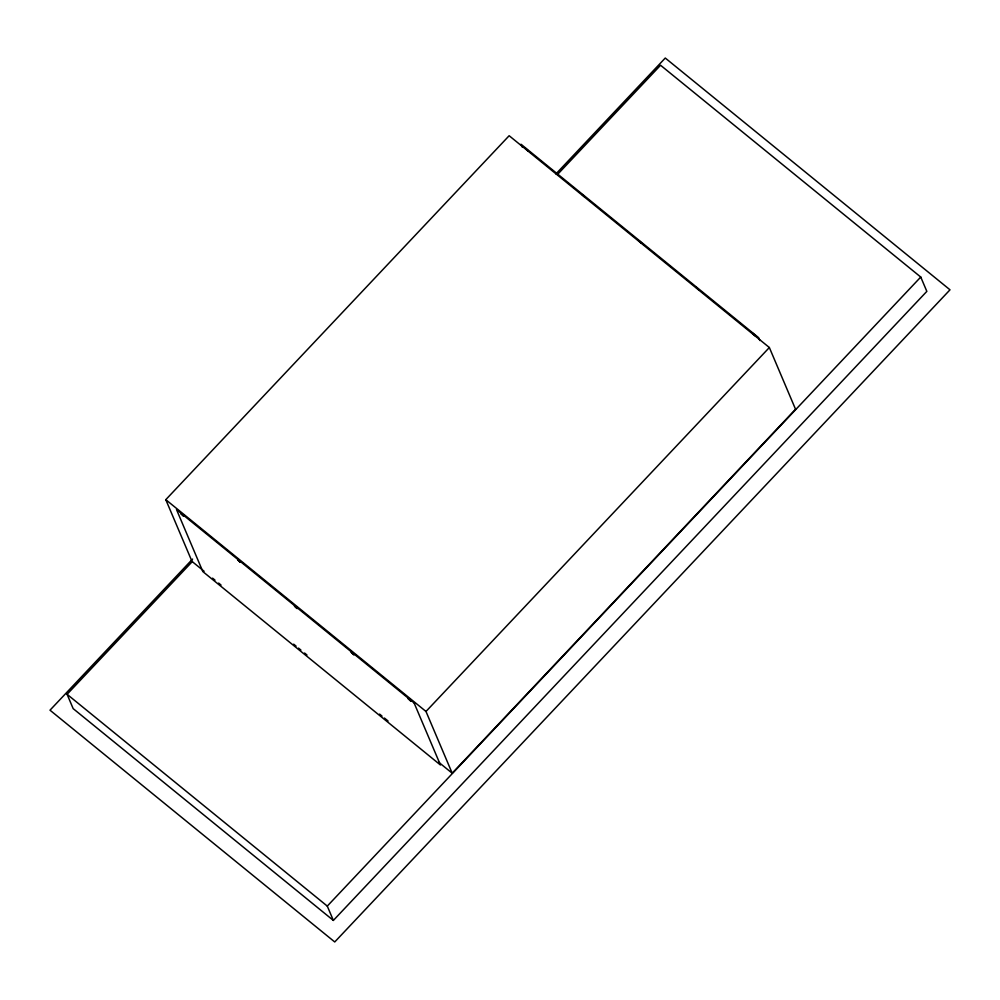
<?xml version="1.0" encoding="UTF-8"?>
<svg xmlns="http://www.w3.org/2000/svg" width="1000" height="1000" viewBox="0 0 1000 1000"><rect width="100%" height="100%" fill="white"/><g stroke="black" fill="none" stroke-linecap="round" stroke-linejoin="round"><path stroke-width="1.5" d="M204.1 571.263L192 561.413L165.787 499.675L509.15 135.725L769.35 347.525L795.55 409.263L452.188 773.2L438.875 762.375M192.562 559.087L50 710.188L334.738 941.963L950 289.812L665.263 58.038L555.938 173.925M557.712 174.262L660.55 65.25L920.75 277.05L926.838 291.375L333.363 920.425L73.162 708.625L67.088 694.3L192.425 561.45M452.188 773.2L425.988 711.462L769.35 347.525M333.363 920.425L327.287 906.1L920.75 277.05M165.787 499.675L425.988 711.462M212.562 578.15L214.988 580.125M218.625 583.075L221.038 585.05M293.65 644.163L296.075 646.125M298.5 648.1L300.912 650.062M304.55 653.025L306.962 654.987M379.575 714.1L382 716.075M384.425 718.037L388.05 721M67.088 694.3L327.287 906.1M759.85 340.5L758.65 337.688L521.05 144.275L522.25 147.1M525.425 148.325L528 150.762L525.425 148.325M180.85 513.55L183.438 516L180.85 513.55M582.238 194.575L584.825 197.013L582.238 194.575M237.662 559.8L240.25 562.25L237.662 559.8M639.05 240.825L641.637 243.263L639.05 240.825M294.488 606.05L297.062 608.5L294.488 606.05M695.875 287.075L698.462 289.513L695.875 287.075M351.3 652.3L353.888 654.75L351.3 652.3M752.688 333.312L755.275 335.763L752.688 333.312M408.113 698.55L410.7 700.987L408.113 698.55M414.087 702.913L176.488 509.513L202.838 571.587L440.438 764.987L414.087 702.913"/></g></svg>
